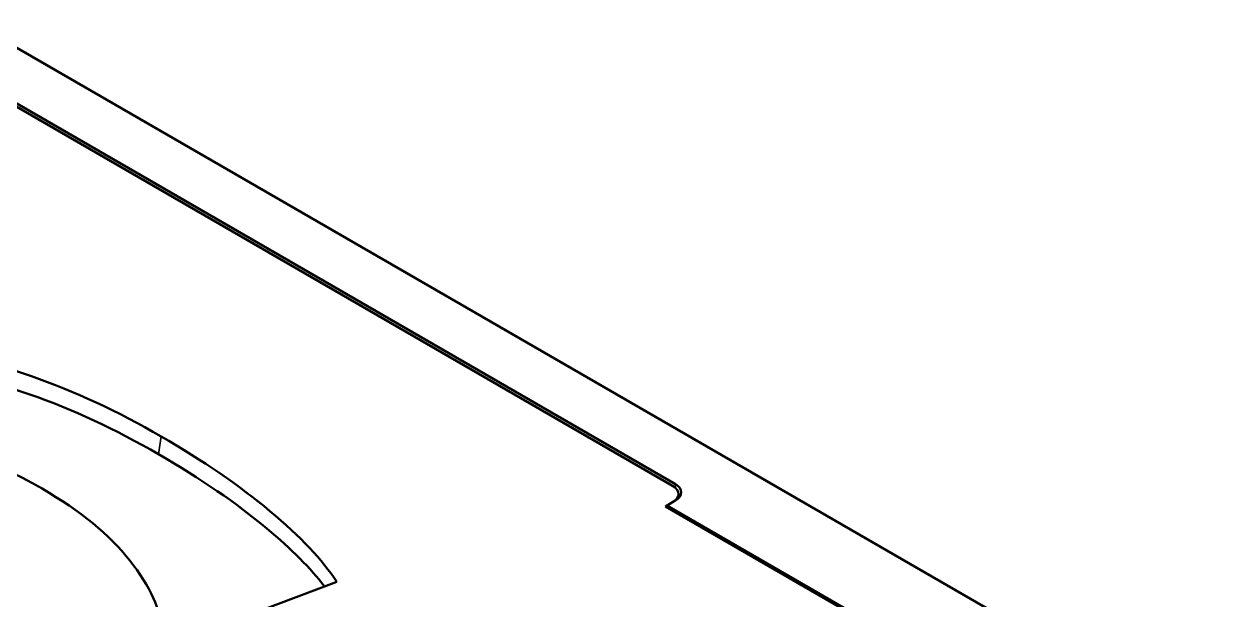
# Model space of a CAD drawing. Header units: millimetres. Extents: x 29 to 1149, y -40 to 354.
# Drawn here: x 356.1 to 416.4, y 275.4 to 304.1 of the extents above; entities that cross this region are included whole.
import ezdxf

# ---------------------------------------------------------------- set-up
doc = ezdxf.new("R2010")
doc.units = ezdxf.units.MM
doc.header["$LTSCALE"] = 1.2
doc.layers.add('외형선(ISO)', color=7, linetype='Continuous', lineweight=50)
doc.layers.add('좁은 외형선(ISO)', color=7, linetype='Continuous', lineweight=35)

msp = doc.modelspace()

# ---------------------------------------------------------------- linework, layer by layer
at = {"layer": '외형선(ISO)', "color": 7}
for p, q in [((327.9933, 318.8915), (416.3816, 267.8604)), ((388.5216, 281.1693), (351.0449, 302.8065)), ((351.0446, 302.643), (388.3801, 281.0876)), ((388.673, 280.6794), (388.673, 280.465)), ((388.3801, 280.2711), (388.0265, 280.067)), ((404.7143, 270.4324), (388.0265, 280.067)), ((388.0973, 280.1079), (388.5216, 280.3528)), ((388.0973, 280.1079), (388.0973, 280.0261)), ((388.0973, 280.1079), (412.8461, 265.8192)), ((371.6585, 276.3082), (363.762, 273.3488))]:
    msp.add_line(p, q, dxfattribs=at)
for centre, start_param, end_param in [((387.673, 280.6794), 5.4977922, 7.0685885), ((387.8145, 280.7611), 5.4977871, 7.0685835)]:
    msp.add_ellipse(centre, major_axis=(1, 0), ratio=0.5773503, start_param=start_param, end_param=end_param, dxfattribs=at)
for points, knots in [([(339.5644, 286.2527), (342.3966, 287.8879), (345.9101, 288.4722), (354.2991, 287.5391), (358.5668, 286.0528), (362.9076, 283.5466)], [0, 0, 0, 0, 0.5, 0.5, 1, 1, 1, 1]), ([(339.6891, 285.3642), (342.4812, 286.9763), (345.9224, 287.5507), (354.2201, 286.6277), (358.4566, 285.1559), (362.7829, 282.6582)], [0, 0, 0, 0, 0.5, 0.5, 1, 1, 1, 1]), ([(362.9076, 283.5466), (365.001, 282.338), (366.8059, 281.1005), (369.8382, 278.5677), (370.9504, 277.3924), (371.6585, 276.3082)], [0, 0, 0, 0, 0.5, 0.5, 1, 1, 1, 1]), ([(356.9737, 280.9472), (355.0958, 282.0314), (353.3756, 282.7135), (350.2509, 283.2733), (348.9848, 283.1333), (348.0151, 282.5735)], [0, 0, 0, 0, 0.5, 0.5, 1, 1, 1, 1]), ([(362.7829, 282.6582), (364.8699, 281.4532), (366.6672, 280.2208), (369.3993, 277.9388), (370.3565, 276.9782), (371.0488, 276.0797)], [0, 0, 0, 0, 0.50599625, 0.50599625, 0.91561707, 0.91561707, 0.91561707, 0.91561707]), ([(362.977, 273.802), (362.9, 274.8951), (362.3574, 276.0838), (360.3409, 278.6521), (358.8824, 279.8452), (356.9737, 280.9472)], [0, 0, 0, 0, 0.5, 0.5, 1, 1, 1, 1])]:
    msp.add_open_spline(points, degree=3, knots=knots, dxfattribs=at)
at = {"layer": '좁은 외형선(ISO)', "color": 7}
for p, q in [((362.9076, 283.5466), (362.7829, 282.6582)), ((388.5216, 280.9848), (388.5216, 281.1693)), ((388.3801, 280.2711), (388.3801, 280.2711))]:
    msp.add_line(p, q, dxfattribs=at)

doc.saveas('drawing.dxf')
